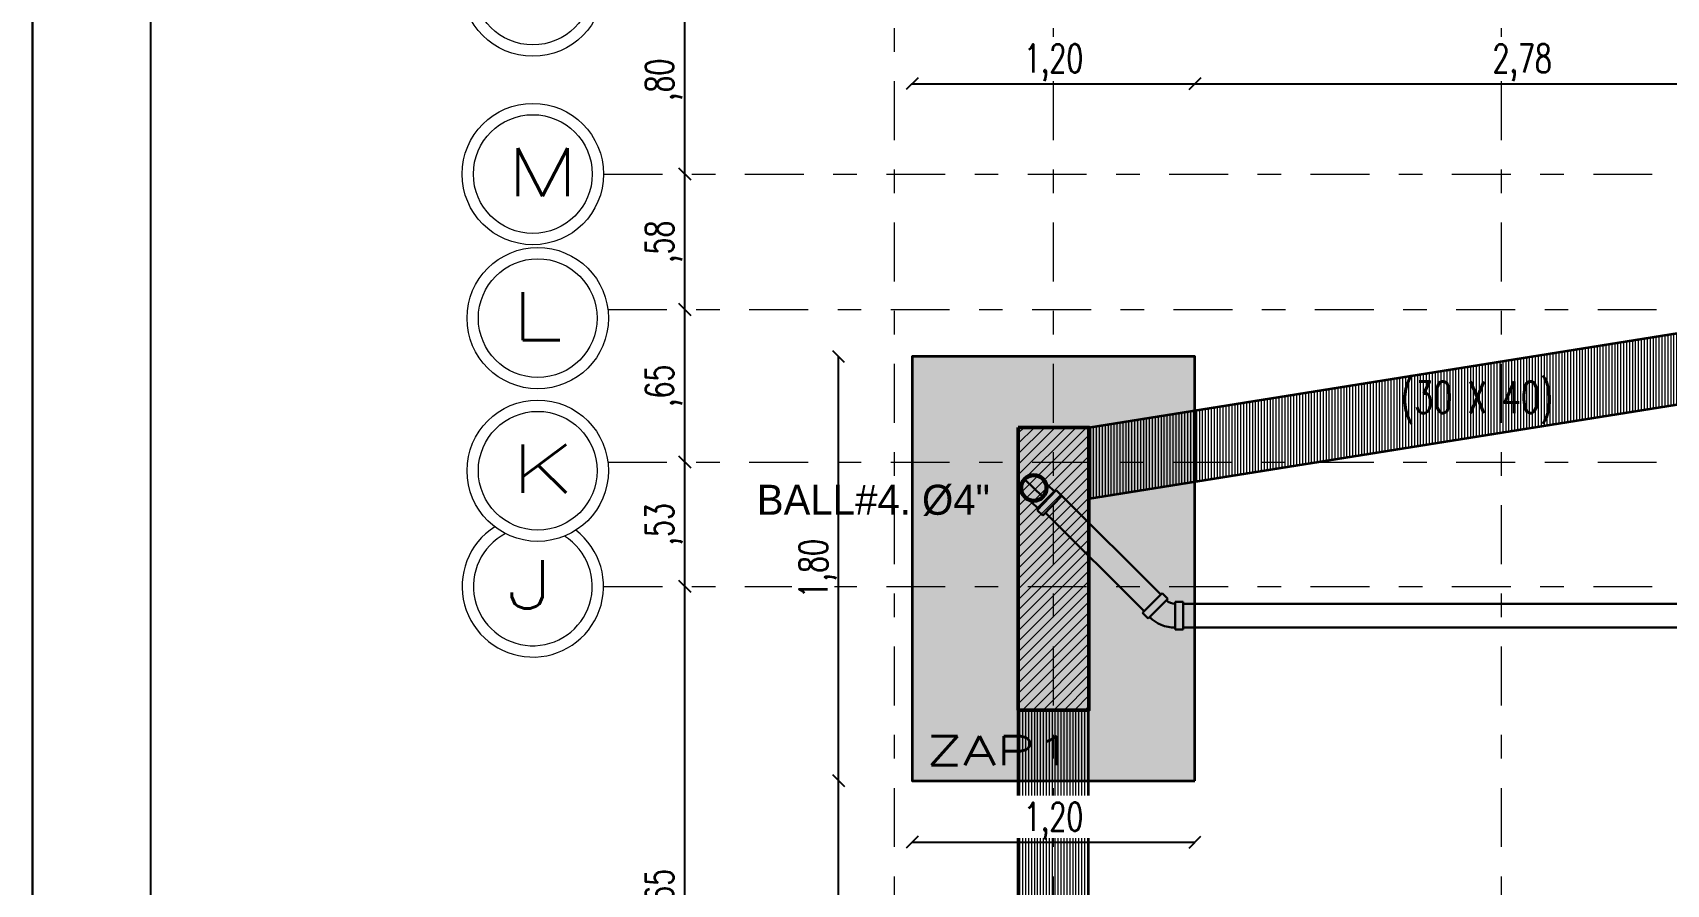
# Model space of a CAD drawing. Header units: metres. Extents: x -50 to 76, y -61 to 14.
# Drawn here: x -50.04 to -43.11, y 2.81 to 6.43 of the extents above; entities that cross this region are included whole.
import ezdxf
from ezdxf.enums import TextEntityAlignment as Align

# ---------------------------------------------------------------- set-up
doc = ezdxf.new("R2010")
doc.units = ezdxf.units.M
doc.header["$MEASUREMENT"] = 0
doc.linetypes.add('CENTERX2', pattern=[4, 2.5, -0.5, 0.5, -0.5])
doc.linetypes.add('DASHDOT2', pattern=[0.5, 0.25, -0.125, 0, -0.125])
for name, color, linetype, lineweight in [('1 COLUMNAS', 1, 'Continuous', 50), ('_TXT1', 7, 'Continuous', 0), ('A. LLUVIAS', 151, 'Continuous', 30), ('achurados', 251, 'Continuous', 0), ('CORTE', 6, 'Continuous', 35), ('COTAS', 251, 'Continuous', 35), ('EJES', 251, 'CENTERX2', 0), ('F-PLANO 3', 81, 'Continuous', 20), ('RELLENOS', 185, 'Continuous', 0), ('TEXTURA', 1, 'Continuous', 0)]:
    doc.layers.add(name, color=color, linetype=linetype, lineweight=lineweight)
doc.styles.add('ARQUITECTONICO', font='stylu.ttf')
doc.styles.add('ROMANS', font='romans', dxfattribs={"width": 0.7})
doc.dimstyles.new('Copy of ISO-25', dxfattribs={"dimtxt": 0.12, "dimasz": 0.05, "dimexe": 1.25, "dimexo": 0.625, "dimgap": 0.018, "dimtad": 1, "dimzin": 4, "dimtxsty": 'ROMANS', "dimblk": 'OBLIQUE', "dimcen": 2.5, "dimse1": 1, "dimse2": 1, "dimclrd": 251, "dimclrt": 14, "dimadec": 0, "dimazin": 0, "dimtfac": 1, "dimtix": 1, "dimtmove": 0, "dimatfit": 3, "dimldrblk": 'OBLIQUE', "dimfxl": 1, "dimtfill": 1, "dimarcsym": 0})

# ---------------------------------------------------------------- blocks, each defined once
blk = doc.blocks.new('FORMATO')
for p, q in [((-116.3871, -41.2723), (-116.3871, -6.2723)), ((-116.3871, -6.2723), (-116.3871, -41.2723)), ((-116.3871, -6.2723), (-116.3871, -41.2723)), ((-115.8871, -6.7723), (-115.8871, -40.7723))]:
    blk.add_line(p, q)
blk = doc.blocks.new('_Oblique')
at = {"color": 0, "linetype": 'ByBlock', "lineweight": -2}
blk.add_line((-0.5, -0.5), (0.5, 0.5), dxfattribs=at)
blk = doc.blocks.new('*D358')
at = {"layer": 'COTAS', "color": 251, "lineweight": -2, "transparency": 16777216}
blk.add_line((-47.2709, 1.425), (-47.2709, 4.075), dxfattribs=at)
at = {"layer": 'Defpoints', "color": 0, "transparency": 16777216}
for p in [(-47.2709, 4.075), (-47.2709, 4.075), (-47.2709, 1.425)]:
    blk.add_point(p, dxfattribs=at)
at = {"layer": 'COTAS', "color": 251, "lineweight": -2, "transparency": 16777216, "xscale": 0.05, "yscale": 0.05, "zscale": 0.05}
for p, rotation in [((-47.2709, 4.075), 90), ((-47.2709, 1.425), 270)]:
    blk.add_blockref('_Oblique', p, dxfattribs=dict(at, rotation=rotation))
at = {"layer": 'COTAS', "color": 14, "transparency": 16777216, "insert": (-47.3603, 2.75), "char_height": 0.12, "attachment_point": 5, "rotation": 90, "style": 'ROMANS', "bg_fill": 3, "box_fill_scale": 1.25, "bg_fill_color": 256, "bg_fill_true_color": 13158600, "bg_fill_transparency": 0}
blk.add_mtext('2,65', dxfattribs=at)
blk = doc.blocks.new('*D359')
at = {"layer": 'COTAS', "color": 251, "lineweight": -2, "transparency": 16777216}
blk.add_line((-47.2709, 4.075), (-47.2709, 4.6025), dxfattribs=at)
at = {"layer": 'Defpoints', "color": 0, "transparency": 16777216}
for p in [(-47.2709, 4.6025), (-47.2709, 4.6025), (-47.2709, 4.075)]:
    blk.add_point(p, dxfattribs=at)
at = {"layer": 'COTAS', "color": 251, "lineweight": -2, "transparency": 16777216, "xscale": 0.05, "yscale": 0.05, "zscale": 0.05}
for p, rotation in [((-47.2709, 4.6025), 90), ((-47.2709, 4.075), 270)]:
    blk.add_blockref('_Oblique', p, dxfattribs=dict(at, rotation=rotation))
at = {"layer": 'COTAS', "color": 14, "transparency": 16777216, "insert": (-47.3603, 4.3388), "char_height": 0.12, "attachment_point": 5, "rotation": 90, "style": 'ROMANS', "bg_fill": 3, "box_fill_scale": 1.25, "bg_fill_color": 256, "bg_fill_true_color": 13158600, "bg_fill_transparency": 0}
blk.add_mtext(',53', dxfattribs=at)
blk = doc.blocks.new('*D360')
at = {"layer": 'COTAS', "color": 251, "lineweight": -2, "transparency": 16777216}
blk.add_line((-47.2709, 4.6025), (-47.2709, 5.25), dxfattribs=at)
at = {"layer": 'Defpoints', "color": 0, "transparency": 16777216}
for p in [(-47.2709, 5.25), (-47.2709, 5.25), (-47.2709, 4.6025)]:
    blk.add_point(p, dxfattribs=at)
at = {"layer": 'COTAS', "color": 251, "lineweight": -2, "transparency": 16777216, "xscale": 0.05, "yscale": 0.05, "zscale": 0.05}
for p, rotation in [((-47.2709, 5.25), 90), ((-47.2709, 4.6025), 270)]:
    blk.add_blockref('_Oblique', p, dxfattribs=dict(at, rotation=rotation))
at = {"layer": 'COTAS', "color": 14, "transparency": 16777216, "insert": (-47.3603, 4.9263), "char_height": 0.12, "attachment_point": 5, "rotation": 90, "style": 'ROMANS', "bg_fill": 3, "box_fill_scale": 1.25, "bg_fill_color": 256, "bg_fill_true_color": 13158600, "bg_fill_transparency": 0}
blk.add_mtext(',65', dxfattribs=at)
blk = doc.blocks.new('*D361')
at = {"layer": 'COTAS', "color": 251, "lineweight": -2, "transparency": 16777216}
blk.add_line((-47.2709, 5.25), (-47.2709, 5.825), dxfattribs=at)
at = {"layer": 'Defpoints', "color": 0, "transparency": 16777216}
for p in [(-47.2709, 5.825), (-47.2709, 5.825), (-47.2709, 5.25)]:
    blk.add_point(p, dxfattribs=at)
at = {"layer": 'COTAS', "color": 251, "lineweight": -2, "transparency": 16777216, "xscale": 0.05, "yscale": 0.05, "zscale": 0.05}
for p, rotation in [((-47.2709, 5.825), 90), ((-47.2709, 5.25), 270)]:
    blk.add_blockref('_Oblique', p, dxfattribs=dict(at, rotation=rotation))
at = {"layer": 'COTAS', "color": 14, "transparency": 16777216, "insert": (-47.3603, 5.5375), "char_height": 0.12, "attachment_point": 5, "rotation": 90, "style": 'ROMANS', "bg_fill": 3, "box_fill_scale": 1.25, "bg_fill_color": 256, "bg_fill_true_color": 13158600, "bg_fill_transparency": 0}
blk.add_mtext(',58', dxfattribs=at)
blk = doc.blocks.new('*D362')
at = {"layer": 'COTAS', "color": 251, "lineweight": -2, "transparency": 16777216}
blk.add_line((-47.2709, 5.825), (-47.2709, 6.625), dxfattribs=at)
at = {"layer": 'Defpoints', "color": 0, "transparency": 16777216}
for p in [(-47.2709, 6.625), (-47.2709, 6.625), (-47.2709, 5.825)]:
    blk.add_point(p, dxfattribs=at)
at = {"layer": 'COTAS', "color": 251, "lineweight": -2, "transparency": 16777216, "xscale": 0.05, "yscale": 0.05, "zscale": 0.05}
for p, rotation in [((-47.2709, 6.625), 90), ((-47.2709, 5.825), 270)]:
    blk.add_blockref('_Oblique', p, dxfattribs=dict(at, rotation=rotation))
at = {"layer": 'COTAS', "color": 14, "transparency": 16777216, "insert": (-47.3603, 6.225), "char_height": 0.12, "attachment_point": 5, "rotation": 90, "style": 'ROMANS', "bg_fill": 3, "box_fill_scale": 1.25, "bg_fill_color": 256, "bg_fill_true_color": 13158600, "bg_fill_transparency": 0}
blk.add_mtext(',80', dxfattribs=at)
blk = doc.blocks.new('*D184')
at = {"layer": 'COTAS', "color": 251, "lineweight": -2, "transparency": 16777216}
blk.add_line((-46.3064, 6.2085), (-45.1064, 6.2085), dxfattribs=at)
at = {"layer": 'Defpoints', "color": 0, "transparency": 16777216}
for p in [(-45.1064, 6.2085), (-46.3064, 5.05), (-45.1064, 5.05)]:
    blk.add_point(p, dxfattribs=at)
at = {"layer": 'COTAS', "color": 251, "lineweight": -2, "transparency": 16777216, "xscale": 0.05, "yscale": 0.05, "zscale": 0.05, "rotation": 180}
blk.add_blockref('_Oblique', (-46.3064, 6.2085), dxfattribs=at)
at = {"layer": 'COTAS', "color": 251, "lineweight": -2, "transparency": 16777216, "xscale": 0.05, "yscale": 0.05, "zscale": 0.05}
blk.add_blockref('_Oblique', (-45.1064, 6.2085), dxfattribs=at)
at = {"layer": 'COTAS', "color": 14, "transparency": 16777216, "insert": (-45.7064, 6.298), "char_height": 0.12, "attachment_point": 5, "style": 'ROMANS', "bg_fill": 3, "box_fill_scale": 1.25, "bg_fill_color": 256, "bg_fill_true_color": 13158600, "bg_fill_transparency": 0}
blk.add_mtext('1,20', dxfattribs=at)
blk = doc.blocks.new('*D192')
at = {"layer": 'COTAS', "color": 251, "lineweight": -2, "transparency": 16777216}
blk.add_line((-46.3064, 2.9895), (-45.1064, 2.9895), dxfattribs=at)
at = {"layer": 'Defpoints', "color": 0, "transparency": 16777216}
for p in [(-46.3064, 3.25), (-45.1064, 3.25), (-45.1064, 2.9895)]:
    blk.add_point(p, dxfattribs=at)
at = {"layer": 'COTAS', "color": 251, "lineweight": -2, "transparency": 16777216, "xscale": 0.05, "yscale": 0.05, "zscale": 0.05, "rotation": 180}
blk.add_blockref('_Oblique', (-46.3064, 2.9895), dxfattribs=at)
at = {"layer": 'COTAS', "color": 251, "lineweight": -2, "transparency": 16777216, "xscale": 0.05, "yscale": 0.05, "zscale": 0.05}
blk.add_blockref('_Oblique', (-45.1064, 2.9895), dxfattribs=at)
at = {"layer": 'COTAS', "color": 14, "transparency": 16777216, "insert": (-45.7064, 3.0789), "char_height": 0.12, "attachment_point": 5, "style": 'ROMANS', "bg_fill": 3, "box_fill_scale": 1.25, "bg_fill_color": 256, "bg_fill_true_color": 13158600, "bg_fill_transparency": 0}
blk.add_mtext('1,20', dxfattribs=at)
blk = doc.blocks.new('*D261')
at = {"layer": 'COTAS', "color": 251, "lineweight": -2, "transparency": 16777216}
blk.add_line((-46.6184, 2.025), (-46.6184, 3.25), dxfattribs=at)
at = {"layer": 'Defpoints', "color": 0, "transparency": 16777216}
for p in [(-46.6184, 3.25), (-45.0314, 3.25), (-45.0314, 2.025)]:
    blk.add_point(p, dxfattribs=at)
at = {"layer": 'COTAS', "color": 251, "lineweight": -2, "transparency": 16777216, "xscale": 0.05, "yscale": 0.05, "zscale": 0.05}
for p, rotation in [((-46.6184, 3.25), 90), ((-46.6184, 2.025), 270)]:
    blk.add_blockref('_Oblique', p, dxfattribs=dict(at, rotation=rotation))
at = {"layer": 'COTAS', "color": 14, "transparency": 16777216, "insert": (-46.7078, 2.6375), "char_height": 0.12, "attachment_point": 5, "rotation": 90, "style": 'ROMANS', "bg_fill": 3, "box_fill_scale": 1.25, "bg_fill_color": 256, "bg_fill_true_color": 13158600, "bg_fill_transparency": 0}
blk.add_mtext('1,23', dxfattribs=at)
blk = doc.blocks.new('*D262')
at = {"layer": 'COTAS', "color": 251, "lineweight": -2, "transparency": 16777216}
blk.add_line((-46.6184, 3.25), (-46.6184, 5.05), dxfattribs=at)
at = {"layer": 'Defpoints', "color": 0, "transparency": 16777216}
for p in [(-46.6184, 5.05), (-45.0314, 5.05), (-45.0314, 3.25)]:
    blk.add_point(p, dxfattribs=at)
at = {"layer": 'COTAS', "color": 251, "lineweight": -2, "transparency": 16777216, "xscale": 0.05, "yscale": 0.05, "zscale": 0.05}
for p, rotation in [((-46.6184, 5.05), 90), ((-46.6184, 3.25), 270)]:
    blk.add_blockref('_Oblique', p, dxfattribs=dict(at, rotation=rotation))
at = {"layer": 'COTAS', "color": 14, "transparency": 16777216, "insert": (-46.7078, 4.15), "char_height": 0.12, "attachment_point": 5, "rotation": 90, "style": 'ROMANS', "bg_fill": 3, "box_fill_scale": 1.25, "bg_fill_color": 256, "bg_fill_true_color": 13158600, "bg_fill_transparency": 0}
blk.add_mtext('1,80', dxfattribs=at)
blk = doc.blocks.new('*D414')
at = {"layer": 'COTAS', "color": 251, "lineweight": -2, "transparency": 16777216}
blk.add_line((-45.1064, 6.2085), (-42.3298, 6.2085), dxfattribs=at)
at = {"layer": 'Defpoints', "color": 0, "transparency": 16777216}
for p in [(-42.3298, 6.2085), (-42.3298, 6.0575), (-45.1064, 5.05)]:
    blk.add_point(p, dxfattribs=at)
at = {"layer": 'COTAS', "color": 251, "lineweight": -2, "transparency": 16777216, "xscale": 0.05, "yscale": 0.05, "zscale": 0.05, "rotation": 180}
blk.add_blockref('_Oblique', (-45.1064, 6.2085), dxfattribs=at)
at = {"layer": 'COTAS', "color": 251, "lineweight": -2, "transparency": 16777216, "xscale": 0.05, "yscale": 0.05, "zscale": 0.05}
blk.add_blockref('_Oblique', (-42.3298, 6.2085), dxfattribs=at)
at = {"layer": 'COTAS', "color": 14, "transparency": 16777216, "insert": (-43.7181, 6.298), "char_height": 0.12, "attachment_point": 5, "style": 'ROMANS', "bg_fill": 3, "box_fill_scale": 1.25, "bg_fill_color": 256, "bg_fill_true_color": 13158600, "bg_fill_transparency": 0}
blk.add_mtext('2,78', dxfattribs=at)

msp = doc.modelspace()

# ---------------------------------------------------------------- hatches: boundary and pattern name
at = {"layer": 'A. LLUVIAS'}
h = msp.add_hatch(color=256, dxfattribs=at)
h.dxf.hatch_style = 1
h.set_gradient(color1=(0, 255, 0), color2=(0, 255, 0), tint=1)
h.paths.add_polyline_path([(-45.7544, 4.4582, -1), (-45.8265, 4.5274)])
at = {"layer": 'RELLENOS'}
h = msp.add_hatch(dxfattribs=at)
h.set_pattern_fill('ANSI31', color=256, scale=0.1, angle=45, style=0)
h.set_pattern_definition([(90, (-1833.924058, 1025.599969), (-0.0125, 0), [])])
h.paths.add_polyline_path([(-41.8064, 5.0462), (-41.8064, 5.35), (-45.5558, 4.7501), (-45.5558, 4.4463)])
h.paths.add_polyline_path([(-37.5564, 5.35), (-41.4564, 5.35), (-41.4564, 5.05), (-37.5564, 5.05)])
h.paths.add_polyline_path([(-37.2064, 4.75), (-37.5064, 4.75), (-37.5064, 2.55), (-37.2064, 2.55)])
h.paths.add_polyline_path([(-41.4814, 5.15), (-41.7814, 5.15), (-41.7814, 2.3), (-41.4814, 2.3)])
h.paths.add_polyline_path([(-32.7064, 3.9), (-33.0064, 3.9), (-33.0064, 1.55), (-32.7064, 1.55)])
h.paths.add_polyline_path([(-31.2564, 3.9), (-31.5564, 3.9), (-31.5564, 2.1), (-31.2564, 2.1)])
h.paths.add_polyline_path([(-27.0564, 4.2), (-32.6364, 4.2), (-32.6364, 3.9), (-27.0768, 3.9), (-27.0564, 3.9544)])
h.paths.add_polyline_path([(-26.7564, 3.9), (-27.0564, 3.9), (-27.0768, 3.9), (-27.6564, 2.3544), (-27.6564, -2.65), (-27.3564, -2.65), (-27.3564, 1.25), (-27.5564, 1.25), (-27.5564, 2.3), (-27.3564, 2.3), (-27.336, 2.3544)])
h.paths.add_polyline_path([(-27.6564, 1.55), (-31.2564, 1.55), (-31.2564, 1.25), (-27.6564, 1.25)])
h.paths.add_polyline_path([(-31.5564, 1.55), (-37.2064, 1.55), (-37.2064, 1.25), (-31.5564, 1.25)])
h.paths.add_polyline_path([(-37.5564, 1.55), (-41.4564, 1.55), (-41.4564, 1.25), (-37.5564, 1.25)])
h.paths.add_polyline_path([(-41.8064, 1.55), (-45.4064, 1.55), (-45.4064, 1.25), (-41.8064, 1.25)])
h.paths.add_polyline_path([(-45.5579, 3.55), (-45.855, 3.55), (-45.8564, 1.6027), (-45.5594, 1.6013)])
h.paths.add_polyline_path([(-44.1517, 1.2538), (-43.3573, 1.2538), (-43.3573, 1.25), (-44.1517, 1.25)])
at = {"layer": 'TEXTURA', "true_color": 0x999999}
h = msp.add_hatch(color=253, dxfattribs=at)
h.dxf.hatch_style = 1
h.paths.add_polyline_path([(-46.3064, 3.25), (-45.1064, 3.25), (-45.1064, 5.05), (-46.3064, 5.05)])
h.paths.add_polyline_path([(-42.3298, 4.55), (-40.9298, 4.55), (-40.9298, 5.95), (-42.3298, 5.95)])
h.paths.add_polyline_path([(-36.8646, 6.125), (-37.8646, 6.125), (-37.8646, 4.525), (-36.8646, 4.525)])
h.paths.add_polyline_path([(-32.3214, 4.8), (-33.3214, 4.8), (-33.3214, 3.6), (-32.3214, 3.6)])
h.paths.add_polyline_path([(-30.8064, 2.675), (-32.0064, 2.675), (-32.0064, 0.675), (-30.8064, 0.675)])
h.paths.add_polyline_path([(-26.8564, 2.675), (-27.4564, 2.675), (-28.0564, 2.675), (-28.0564, 0.875), (-26.8564, 0.875)])
h.paths.add_polyline_path([(-27.4064, 3.6499), (-26.4064, 3.6499), (-26.4064, 4.8499), (-27.4064, 4.8499)])
h.paths.add_polyline_path([(-36.7814, 2.8), (-37.3814, 2.8), (-37.9814, 2.8), (-37.9814, 1), (-36.7814, 1)])
h.paths.add_polyline_path([(-40.9314, 1.08), (-40.9314, 2.475), (-42.3314, 2.475), (-42.3314, 1.08)])
h.paths.add_polyline_path([(-46.2314, 0.825), (-45.0314, 0.825), (-45.0314, 2.025), (-46.2314, 2.025)])
h.paths.add_polyline_path([(-45.2064, -0.45), (-46.2064, -0.45), (-46.2064, -1.45), (-45.2064, -1.45)])
h.paths.add_polyline_path([(-43.4564, -1.45), (-42.4564, -1.45), (-42.4564, -0.45), (-43.4564, -0.45)])
h.paths.add_polyline_path([(-42.3064, -2.251), (-43.3064, -2.251), (-43.3064, -3.251), (-42.3064, -3.251)])
h.paths.add_polyline_path([(-46.4564, -3.85), (-46.4564, -4.85), (-44.6564, -4.85), (-44.6564, -3.85)])
h.paths.add_polyline_path([(-44.0064, -3.85), (-44.0064, -4.85), (-42.2064, -4.85), (-42.2064, -3.85)])
h.paths.add_polyline_path([(-38.1064, -3.85), (-39.1064, -3.85), (-39.1064, -4.85), (-38.1064, -4.85)])
h.paths.add_polyline_path([(-38.2314, -1.85), (-39.2314, -1.85), (-39.2314, -3.15), (-38.2314, -3.15)])
h.paths.add_polyline_path([(-36.1064, -3.725), (-36.7064, -3.725), (-37.3064, -3.725), (-37.3064, -5.525), (-36.1064, -5.525)])
h.paths.add_polyline_path([(-30.8064, -3.525), (-32.0064, -3.525), (-32.0064, -5.725), (-30.8064, -5.725)])
h.paths.add_polyline_path([(-26.9064, -2.1), (-28.1064, -2.1), (-28.1064, -4.3), (-26.9064, -4.3)])
h.paths.add_polyline_path([(-36.1064, -7.175), (-36.7064, -7.175), (-37.3064, -7.175), (-37.3064, -8.975), (-36.1064, -8.975)])
h = msp.add_hatch(color=253, dxfattribs=at)
h.dxf.hatch_style = 1
h.paths.add_polyline_path([(-45.1064, 3.25), (-45.1064, 5.05), (-46.3064, 5.05), (-46.3064, 3.25)])
h = msp.add_hatch(color=253, dxfattribs=at)
h.dxf.hatch_style = 1
h.paths.add_polyline_path([(-45.1064, 5.05), (-46.3064, 5.05), (-46.3064, 3.25), (-45.1064, 3.25)])
at = {"layer": 'TEXTURA'}
h = msp.add_hatch(dxfattribs=at)
h.set_pattern_fill('ANSI31', color=1, scale=0.25)
h.set_pattern_definition([(45, (-1866.976104, 942.824767), (-0.0220970869, 0.0220970869), [])])
h.paths.add_polyline_path([(-45.5564, 4.75), (-45.8564, 4.75), (-45.8564, 3.55), (-45.6294, 3.55), (-45.5564, 3.55)])

# ---------------------------------------------------------------- linework, layer by layer
at = {"layer": '1 COLUMNAS'}
msp.add_lwpolyline([(-45.8564, 4.75), (-45.5564, 4.75), (-45.5564, 3.55), (-45.8564, 3.55)], close=True, dxfattribs=at)
at = {"layer": 'A. LLUVIAS'}
for p, q in [((-45.8265, 4.5274), (-45.7544, 4.4582)), ((-45.7017, 4.4769), (-45.7342, 4.508)), ((-45.696, 4.4829), (-45.7768, 4.3987)), ((-45.6719, 4.4598), (-45.7527, 4.3756)), ((-45.696, 4.4829), (-45.6719, 4.4598)), ((-45.252, 4.0399), (-45.6719, 4.4598)), ((-45.771, 4.4047), (-45.8034, 4.4359)), ((-45.7768, 4.3987), (-45.7527, 4.3756)), ((-45.3227, 3.9692), (-45.7426, 4.3891)), ((-45.2459, 4.046), (-45.3291, 3.9629)), ((-45.2222, 4.0223), (-45.3053, 3.9391)), ((-45.2222, 4.0223), (-45.2459, 4.046)), ((-45.3053, 3.9391), (-45.3291, 3.9629)), ((-45.1904, 3.8915), (-45.1904, 4.0091)), ((-45.1904, 4.0091), (-45.1568, 4.0091)), ((-45.1568, 3.8915), (-45.1568, 4.0091)), ((-40.5963, 4.0007), (-45.1568, 4.0007)), ((-45.1904, 3.8915), (-45.1568, 3.8915)), ((-40.5963, 3.9007), (-45.1568, 3.9007))]:
    msp.add_line(p, q, dxfattribs=at)
for radius in [0.0584, 0.0531, 0.0505, 0.05]:
    msp.add_circle((-45.7904, 4.4928), radius, dxfattribs=at)
for radius in [0.0533, 0.1541]:
    msp.add_arc((-45.1904, 4.054), radius, 225, 270, dxfattribs=at)
at = {"layer": 'achurados', "color": 251, "linetype": 'ByBlock'}
for centre in [(-47.9161, 6.625), (-47.9161, 5.825), (-47.8953, 5.2134), (-47.8953, 4.5659)]:
    msp.add_circle(centre, 0.3, dxfattribs=at)
msp.add_arc((-47.9161, 4.075), 0.3, 122.60392, 52.54656, dxfattribs=at)
at = {"layer": 'CORTE', "color": 1}
msp.add_lwpolyline([(-45.1064, 3.25), (-45.1064, 5.05), (-46.3064, 5.05), (-46.3064, 3.25)], close=True, dxfattribs=at)
at = {"layer": 'COTAS'}
msp.add_line((-45.5564, 4.75), (-41.8064, 5.35), dxfattribs=at)
for points in [[(-45.5564, 4.75), (-41.8064, 5.35), (-41.8064, 5.0462), (-45.5551, 4.4464)], [(-45.5594, 1.6013), (-45.8564, 1.6013), (-45.8564, 3.55), (-45.5594, 3.55)]]:
    msp.add_lwpolyline(points, close=True, dxfattribs=at)
at = {"layer": 'EJES', "linetype": 'DASHDOT2'}
for p, q in [((-46.3814, -10.2308), (-46.3814, 7.233)), ((-46.3814, -10.2308), (-46.3814, 7.233)), ((-45.7064, -10.2308), (-45.7064, 7.233)), ((-45.7064, -10.2308), (-45.7064, 7.233)), ((-43.8064, -10.2308), (-43.8064, 7.233)), ((-43.8064, -10.2308), (-43.8064, 7.233)), ((-47.6161, 5.825), (-24.0746, 5.825)), ((-47.5975, 5.25), (-24.0793, 5.25)), ((-47.5975, 4.6025), (-24.0793, 4.6025)), ((-47.6161, 4.075), (-24.007, 4.075))]:
    msp.add_line(p, q, dxfattribs=at)
at = {"layer": 'F-PLANO 3', "color": 1, "linetype": 'ByBlock'}
for centre in [(-47.9161, 6.625), (-47.9161, 5.825), (-47.8953, 5.2134), (-47.8953, 4.5659)]:
    msp.add_circle(centre, 0.252, dxfattribs=at)
msp.add_arc((-47.9161, 4.075), 0.252, 117.36682, 57.78366, dxfattribs=at)

# ---------------------------------------------------------------- block references
msp.add_blockref('FORMATO', (66.3487, 20.4718))

# ---------------------------------------------------------------- texts
at = {"layer": '_TXT1', "style": 'ROMANS', "width": 1.5}
for s, p in [('M', (-48.0321, 5.7314)), ('L', (-48.0113, 5.1198)), ('K', (-48.0113, 4.4723)), ('J', (-48.0321, 3.9814))]:
    msp.add_text(s, height=0.2042, dxfattribs=at).set_placement(p)
msp.add_text('ZAP1', height=0.12241, dxfattribs=at).set_placement((-45.9376, 3.3168), align=Align.CENTER)
at = {"layer": '_TXT1', "insert": (-43.909, 4.8553, 15.4566), "char_height": 0.13465, "width": 4.508202, "attachment_point": 5, "style": 'ROMANS'}
msp.add_mtext('(30 X 40)', dxfattribs=at)
at = {"layer": 'A. LLUVIAS', "insert": (-46.4712, 4.4402), "char_height": 0.127426, "attachment_point": 5, "rotation": 0.00107, "style": 'ARQUITECTONICO'}
msp.add_mtext('{\\fCentury Gothic|b0|i0|c0|p34;BALL#4. %%C4"}', dxfattribs=at)

# ---------------------------------------------------------------- next in the draw order: dimensions: what is measured, and where the dimension line sits
at = {"layer": 'COTAS'}
for base, p1, p2, picture, middle in [((-45.1064, 6.2085), (-46.3064, 5.05), (-45.1064, 5.05), '*D184', (-45.7064, 6.298)), ((-45.1064, 2.9895), (-46.3064, 3.25), (-45.1064, 3.25), '*D192', (-45.7064, 3.0789))]:
    dim = msp.add_linear_dim(base=base, p1=p1, p2=p2, dimstyle='Copy of ISO-25', dxfattribs=at)
    dim.commit()
    dim.dimension.update_dxf_attribs({"geometry": picture, "text_midpoint": middle})
for base, p1, p2, picture, middle in [((-47.2709, 5.25), (-47.2709, 4.6025), (-47.2709, 5.25), '*D360', (-47.3603, 4.9263)), ((-47.2709, 4.075), (-47.2709, 1.425), (-47.2709, 4.075), '*D358', (-47.3603, 2.75))]:
    dim = msp.add_linear_dim(base=base, p1=p1, p2=p2, angle=90, dimstyle='Copy of ISO-25', override={"dimtmove": 1}, dxfattribs=at)
    dim.commit()
    dim.dimension.update_dxf_attribs({"geometry": picture, "text_midpoint": middle})

# ---------------------------------------------------------------- next in the draw order: dimensions: what is measured, and where the dimension line sits
for base, p1, p2, picture, middle in [((-47.270869502, 5.825), (-47.270869502, 5.25), (-47.270869502, 5.825), '*D361', (-47.3602980734, 5.5375)), ((-47.2709, 4.6025), (-47.2709, 4.075), (-47.2709, 4.6025), '*D359', (-47.3603, 4.3388)), ((-46.6183880726, 3.25), (-45.0314491708, 2.025), (-45.0314491708, 3.25), '*D261', (-46.7078166441, 2.6375))]:
    dim = msp.add_linear_dim(base=base, p1=p1, p2=p2, angle=90, dimstyle='Copy of ISO-25', override={"dimtmove": 1}, dxfattribs=at)
    dim.commit()
    dim.dimension.update_dxf_attribs({"geometry": picture, "text_midpoint": middle})

# ---------------------------------------------------------------- next in the draw order: dimensions: what is measured, and where the dimension line sits
for base, p1, p2, picture, middle in [((-47.2709, 6.625), (-47.2709, 5.825), (-47.2709, 6.625), '*D362', (-47.3603, 6.225)), ((-46.6184, 5.05), (-45.0314, 3.25), (-45.0314, 5.05), '*D262', (-46.7078, 4.15))]:
    dim = msp.add_linear_dim(base=base, p1=p1, p2=p2, angle=90, dimstyle='Copy of ISO-25', override={"dimtmove": 1}, dxfattribs=at)
    dim.commit()
    dim.dimension.update_dxf_attribs({"geometry": picture, "text_midpoint": middle})

# ---------------------------------------------------------------- next in the draw order: dimensions: what is measured, and where the dimension line sits
dim = msp.add_linear_dim(base=(-42.3298, 6.2085), p1=(-45.1064, 5.05), p2=(-42.3298, 6.0575), dimstyle='Copy of ISO-25', dxfattribs=at)
dim.commit()
dim.dimension.update_dxf_attribs({"geometry": '*D414', "text_midpoint": (-43.7181, 6.298)})

doc.saveas('drawing.dxf')
